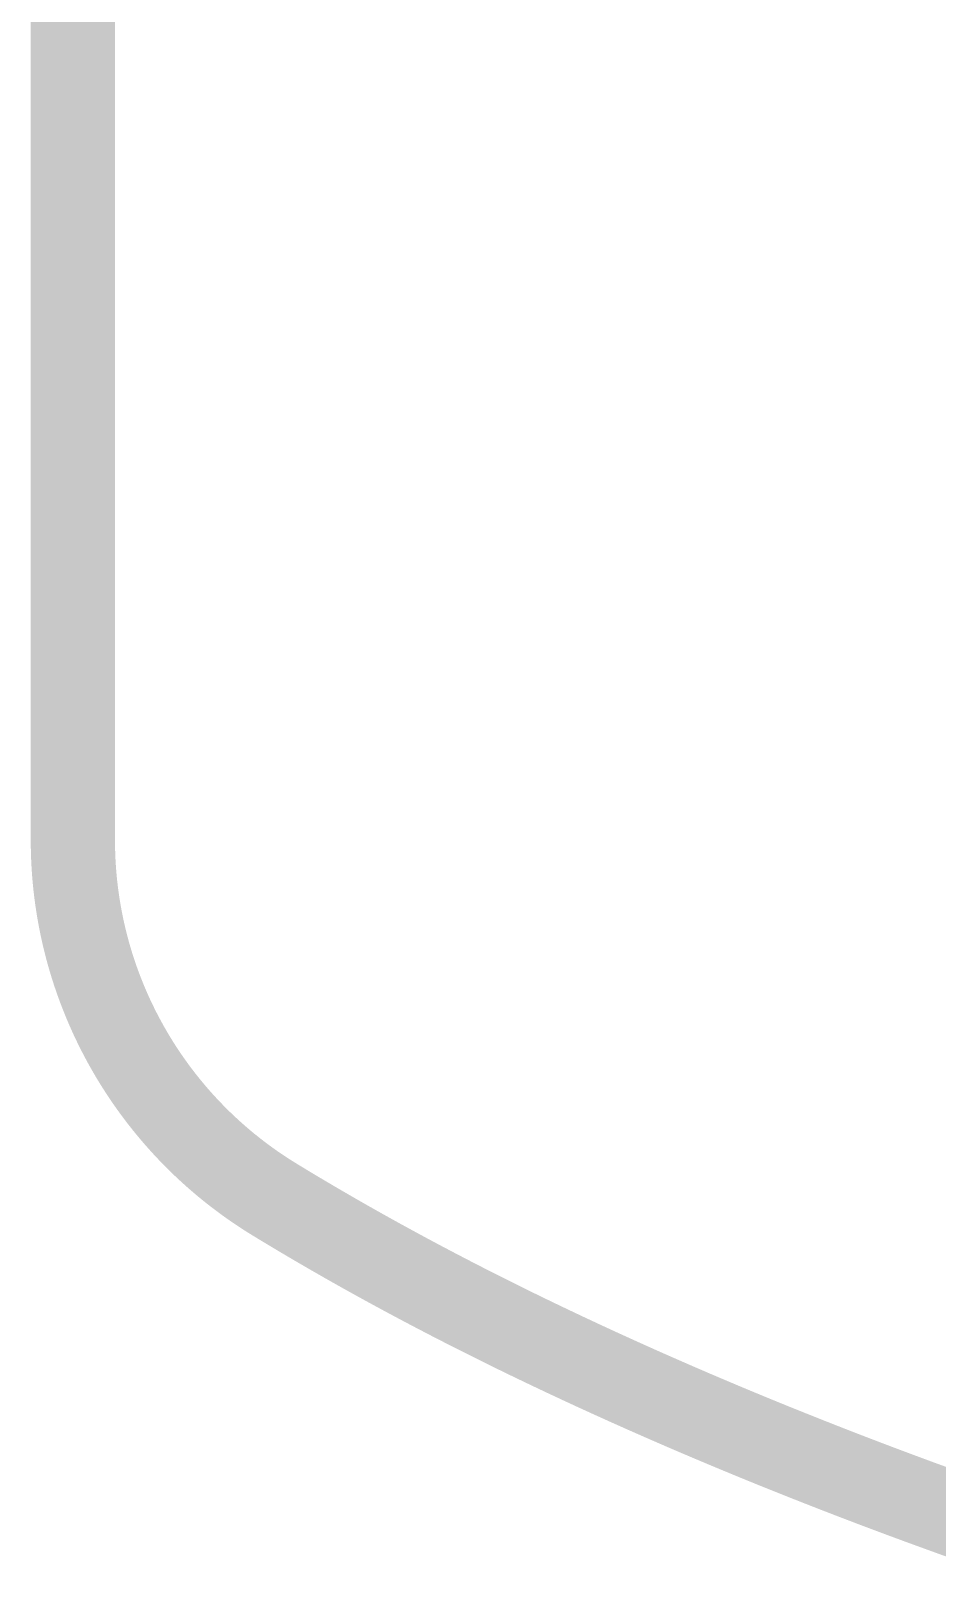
# Model space of a CAD drawing. Extents: x -0.1 to 60.3, y -0.2 to 22.2.
# Drawn here: x -0.08 to 4.22, y 2.59 to 9.89 of the extents above; entities that cross this region are included whole.
import ezdxf

# ---------------------------------------------------------------- set-up
doc = ezdxf.new("R2010")
doc.units = 0
doc.layers.add('20', color=7, linetype='CONTINUOUS')

msp = doc.modelspace()

# ---------------------------------------------------------------- linework, layer by layer
at = {"layer": '20', "const_width": 0.4}
for points in [[(0.1187, 6.0282), (0.1187, 15.9585)], [(0.1188, 6.021), (0.1187, 6.0282)], [(0.1189, 6.0138), (0.1188, 6.021)], [(0.1191, 6.0066), (0.1189, 6.0138)], [(0.1192, 5.9994), (0.1191, 6.0066)], [(0.1194, 5.9922), (0.1192, 5.9994)], [(0.1196, 5.985), (0.1194, 5.9922)], [(0.1198, 5.9777), (0.1196, 5.985)], [(0.1201, 5.9705), (0.1198, 5.9777)], [(0.1207, 5.956), (0.1201, 5.9705)], [(0.121, 5.9488), (0.1207, 5.956)], [(0.1214, 5.9415), (0.121, 5.9488)], [(0.1218, 5.9343), (0.1214, 5.9415)], [(0.1222, 5.927), (0.1218, 5.9343)], [(0.1227, 5.9197), (0.1222, 5.927)], [(0.1231, 5.9125), (0.1227, 5.9197)], [(0.1236, 5.9052), (0.1231, 5.9125)], [(0.1242, 5.8979), (0.1236, 5.9052)], [(0.1247, 5.8906), (0.1242, 5.8979)], [(0.1253, 5.8833), (0.1247, 5.8906)], [(0.1259, 5.876), (0.1253, 5.8833)], [(0.1265, 5.8687), (0.1259, 5.876)], [(0.1286, 5.8468), (0.1265, 5.8687)], [(0.1294, 5.8395), (0.1286, 5.8468)], [(0.1301, 5.8322), (0.1294, 5.8395)], [(0.1309, 5.8249), (0.1301, 5.8322)], [(0.1318, 5.8176), (0.1309, 5.8249)], [(0.1326, 5.8103), (0.1318, 5.8176)], [(0.1335, 5.803), (0.1326, 5.8103)], [(0.1344, 5.7956), (0.1335, 5.803)], [(0.1354, 5.7883), (0.1344, 5.7956)], [(0.1363, 5.781), (0.1354, 5.7883)], [(0.1373, 5.7737), (0.1363, 5.781)], [(0.1383, 5.7663), (0.1373, 5.7737)], [(0.1405, 5.7517), (0.1383, 5.7663)], [(0.1416, 5.7443), (0.1405, 5.7517)], [(0.1427, 5.737), (0.1416, 5.7443)], [(0.1439, 5.7297), (0.1427, 5.737)], [(0.145, 5.7223), (0.1439, 5.7297)], [(0.1463, 5.715), (0.145, 5.7223)], [(0.1475, 5.7077), (0.1463, 5.715)], [(0.1488, 5.7003), (0.1475, 5.7077)], [(0.1501, 5.693), (0.1488, 5.7003)], [(0.1514, 5.6857), (0.1501, 5.693)], [(0.1528, 5.6783), (0.1514, 5.6857)], [(0.1542, 5.671), (0.1528, 5.6783)], [(0.1556, 5.6637), (0.1542, 5.671)], [(0.157, 5.6564), (0.1556, 5.6637)], [(0.1585, 5.649), (0.157, 5.6564)], [(0.16, 5.6417), (0.1585, 5.649)], [(0.1615, 5.6344), (0.16, 5.6417)], [(0.1631, 5.627), (0.1615, 5.6344)], [(0.1647, 5.6197), (0.1631, 5.627)], [(0.1679, 5.6051), (0.1647, 5.6197)], [(0.1696, 5.5978), (0.1679, 5.6051)], [(0.1713, 5.5904), (0.1696, 5.5978)], [(0.173, 5.5831), (0.1713, 5.5904)], [(0.1748, 5.5758), (0.173, 5.5831)], [(0.1765, 5.5685), (0.1748, 5.5758)], [(0.1783, 5.5612), (0.1765, 5.5685)], [(0.1821, 5.5466), (0.1783, 5.5612)], [(0.1839, 5.5393), (0.1821, 5.5466)], [(0.1859, 5.532), (0.1839, 5.5393)], [(0.1878, 5.5247), (0.1859, 5.532)], [(0.1898, 5.5175), (0.1878, 5.5247)], [(0.1918, 5.5102), (0.1898, 5.5175)], [(0.1939, 5.5029), (0.1918, 5.5102)], [(0.1959, 5.4956), (0.1939, 5.5029)], [(0.198, 5.4884), (0.1959, 5.4956)], [(0.2001, 5.4811), (0.198, 5.4884)], [(0.2023, 5.4739), (0.2001, 5.4811)], [(0.2045, 5.4666), (0.2023, 5.4739)], [(0.2067, 5.4594), (0.2045, 5.4666)], [(0.2089, 5.4521), (0.2067, 5.4594)], [(0.2135, 5.4377), (0.2089, 5.4521)], [(0.2181, 5.4232), (0.2135, 5.4377)], [(0.2205, 5.416), (0.2181, 5.4232)], [(0.2229, 5.4088), (0.2205, 5.416)], [(0.2254, 5.4016), (0.2229, 5.4088)], [(0.2278, 5.3944), (0.2254, 5.4016)], [(0.2303, 5.3872), (0.2278, 5.3944)], [(0.2328, 5.3801), (0.2303, 5.3872)], [(0.2354, 5.3729), (0.2328, 5.3801)], [(0.238, 5.3658), (0.2354, 5.3729)], [(0.2432, 5.3514), (0.238, 5.3658)], [(0.2458, 5.3443), (0.2432, 5.3514)], [(0.2485, 5.3372), (0.2458, 5.3443)], [(0.2513, 5.3301), (0.2485, 5.3372)], [(0.254, 5.323), (0.2513, 5.3301)], [(0.2568, 5.3159), (0.254, 5.323)], [(0.2624, 5.3017), (0.2568, 5.3159)], [(0.2652, 5.2946), (0.2624, 5.3017)], [(0.2681, 5.2875), (0.2652, 5.2946)], [(0.271, 5.2805), (0.2681, 5.2875)], [(0.274, 5.2734), (0.271, 5.2805)], [(0.2769, 5.2664), (0.274, 5.2734)], [(0.2799, 5.2594), (0.2769, 5.2664)], [(0.2829, 5.2523), (0.2799, 5.2594)], [(0.286, 5.2453), (0.2829, 5.2523)], [(0.2891, 5.2383), (0.286, 5.2453)], [(0.2922, 5.2313), (0.2891, 5.2383)], [(0.2953, 5.2244), (0.2922, 5.2313)], [(0.2985, 5.2174), (0.2953, 5.2244)], [(0.3016, 5.2104), (0.2985, 5.2174)], [(0.3048, 5.2035), (0.3016, 5.2104)], [(0.3081, 5.1966), (0.3048, 5.2035)], [(0.3113, 5.1896), (0.3081, 5.1966)], [(0.3146, 5.1827), (0.3113, 5.1896)], [(0.318, 5.1758), (0.3146, 5.1827)], [(0.3213, 5.169), (0.318, 5.1758)], [(0.3247, 5.1621), (0.3213, 5.169)], [(0.3281, 5.1552), (0.3247, 5.1621)], [(0.3315, 5.1484), (0.3281, 5.1552)], [(0.3349, 5.1415), (0.3315, 5.1484)], [(0.3384, 5.1347), (0.3349, 5.1415)], [(0.3419, 5.1279), (0.3384, 5.1347)], [(0.3455, 5.1211), (0.3419, 5.1279)], [(0.349, 5.1143), (0.3455, 5.1211)], [(0.3526, 5.1075), (0.349, 5.1143)], [(0.3562, 5.1008), (0.3526, 5.1075)], [(0.3598, 5.094), (0.3562, 5.1008)], [(0.3635, 5.0873), (0.3598, 5.094)], [(0.3672, 5.0806), (0.3635, 5.0873)], [(0.3709, 5.0739), (0.3672, 5.0806)], [(0.3746, 5.0672), (0.3709, 5.0739)], [(0.3784, 5.0605), (0.3746, 5.0672)], [(0.3822, 5.0539), (0.3784, 5.0605)], [(0.386, 5.0472), (0.3822, 5.0539)], [(0.3898, 5.0406), (0.386, 5.0472)], [(0.3937, 5.034), (0.3898, 5.0406)], [(0.3976, 5.0274), (0.3937, 5.034)], [(0.4015, 5.0208), (0.3976, 5.0274)], [(0.4054, 5.0142), (0.4015, 5.0208)], [(0.4094, 5.0077), (0.4054, 5.0142)], [(0.4134, 5.0011), (0.4094, 5.0077)], [(0.4174, 4.9946), (0.4134, 5.0011)], [(0.4214, 4.9881), (0.4174, 4.9946)], [(0.4255, 4.9816), (0.4214, 4.9881)], [(0.4296, 4.9751), (0.4255, 4.9816)], [(0.4337, 4.9687), (0.4296, 4.9751)], [(0.4378, 4.9622), (0.4337, 4.9687)], [(0.442, 4.9558), (0.4378, 4.9622)], [(0.4462, 4.9494), (0.442, 4.9558)], [(0.4504, 4.943), (0.4462, 4.9494)], [(0.4546, 4.9366), (0.4504, 4.943)], [(0.4589, 4.9303), (0.4546, 4.9366)], [(0.4632, 4.9239), (0.4589, 4.9303)], [(0.4675, 4.9176), (0.4632, 4.9239)], [(0.4718, 4.9113), (0.4675, 4.9176)], [(0.4761, 4.905), (0.4718, 4.9113)], [(0.4805, 4.8988), (0.4761, 4.905)], [(0.4849, 4.8925), (0.4805, 4.8988)], [(0.4893, 4.8863), (0.4849, 4.8925)], [(0.4938, 4.8801), (0.4893, 4.8863)], [(0.4982, 4.8739), (0.4938, 4.8801)], [(0.5027, 4.8677), (0.4982, 4.8739)], [(0.5072, 4.8615), (0.5027, 4.8677)], [(0.5118, 4.8554), (0.5072, 4.8615)], [(0.5163, 4.8493), (0.5118, 4.8554)], [(0.5209, 4.8432), (0.5163, 4.8493)], [(0.5255, 4.8371), (0.5209, 4.8432)], [(0.5301, 4.831), (0.5255, 4.8371)], [(0.5348, 4.825), (0.5301, 4.831)], [(0.5394, 4.8189), (0.5348, 4.825)], [(0.5441, 4.8129), (0.5394, 4.8189)], [(0.5488, 4.807), (0.5441, 4.8129)], [(0.5536, 4.801), (0.5488, 4.807)], [(0.5583, 4.795), (0.5536, 4.801)], [(0.5631, 4.7891), (0.5583, 4.795)], [(0.5679, 4.7832), (0.5631, 4.7891)], [(0.5727, 4.7773), (0.5679, 4.7832)], [(0.5775, 4.7715), (0.5727, 4.7773)], [(0.5824, 4.7656), (0.5775, 4.7715)], [(0.5872, 4.7598), (0.5824, 4.7656)], [(0.5921, 4.754), (0.5872, 4.7598)], [(0.5971, 4.7482), (0.5921, 4.754)], [(0.602, 4.7424), (0.5971, 4.7482)], [(0.6069, 4.7367), (0.602, 4.7424)], [(0.6119, 4.731), (0.6069, 4.7367)], [(0.6169, 4.7253), (0.6119, 4.731)], [(0.6219, 4.7196), (0.6169, 4.7253)], [(0.627, 4.7139), (0.6219, 4.7196)], [(0.632, 4.7083), (0.627, 4.7139)], [(0.6371, 4.7027), (0.632, 4.7083)], [(0.6422, 4.6971), (0.6371, 4.7027)], [(0.6473, 4.6915), (0.6422, 4.6971)], [(0.6524, 4.686), (0.6473, 4.6915)], [(0.6576, 4.6804), (0.6524, 4.686)], [(0.6627, 4.6749), (0.6576, 4.6804)], [(0.6679, 4.6694), (0.6627, 4.6749)], [(0.6731, 4.664), (0.6679, 4.6694)], [(0.6783, 4.6585), (0.6731, 4.664)], [(0.6836, 4.6531), (0.6783, 4.6585)], [(0.6888, 4.6477), (0.6836, 4.6531)], [(0.6941, 4.6424), (0.6888, 4.6477)], [(0.6994, 4.637), (0.6941, 4.6424)], [(0.7047, 4.6317), (0.6994, 4.637)], [(0.71, 4.6264), (0.7047, 4.6317)], [(0.7154, 4.6211), (0.71, 4.6264)], [(0.7207, 4.6158), (0.7154, 4.6211)], [(0.7261, 4.6106), (0.7207, 4.6158)], [(0.7315, 4.6054), (0.7261, 4.6106)], [(0.7369, 4.6002), (0.7315, 4.6054)], [(0.7423, 4.595), (0.7369, 4.6002)], [(0.7478, 4.5899), (0.7423, 4.595)], [(0.7532, 4.5848), (0.7478, 4.5899)], [(0.7587, 4.5797), (0.7532, 4.5848)], [(0.7642, 4.5746), (0.7587, 4.5797)], [(0.7697, 4.5696), (0.7642, 4.5746)], [(0.7752, 4.5645), (0.7697, 4.5696)], [(0.7808, 4.5595), (0.7752, 4.5645)], [(0.7863, 4.5545), (0.7808, 4.5595)], [(0.7919, 4.5496), (0.7863, 4.5545)], [(0.7975, 4.5447), (0.7919, 4.5496)], [(0.8031, 4.5398), (0.7975, 4.5447)], [(0.8087, 4.5349), (0.8031, 4.5398)], [(0.8143, 4.53), (0.8087, 4.5349)], [(0.8199, 4.5252), (0.8143, 4.53)], [(0.8256, 4.5204), (0.8199, 4.5252)], [(0.8313, 4.5156), (0.8256, 4.5204)], [(0.8369, 4.5108), (0.8313, 4.5156)], [(0.8426, 4.5061), (0.8369, 4.5108)], [(0.8483, 4.5014), (0.8426, 4.5061)], [(0.8541, 4.4967), (0.8483, 4.5014)], [(0.8598, 4.492), (0.8541, 4.4967)], [(0.8656, 4.4874), (0.8598, 4.492)], [(0.8713, 4.4828), (0.8656, 4.4874)], [(0.8771, 4.4782), (0.8713, 4.4828)], [(0.8829, 4.4736), (0.8771, 4.4782)], [(0.8887, 4.4691), (0.8829, 4.4736)], [(0.8945, 4.4646), (0.8887, 4.4691)], [(0.9003, 4.4601), (0.8945, 4.4646)], [(0.9062, 4.4556), (0.9003, 4.4601)], [(0.912, 4.4512), (0.9062, 4.4556)], [(0.9179, 4.4468), (0.912, 4.4512)], [(0.9237, 4.4424), (0.9179, 4.4468)], [(0.9296, 4.438), (0.9237, 4.4424)], [(0.9355, 4.4337), (0.9296, 4.438)], [(0.9414, 4.4293), (0.9355, 4.4337)], [(0.9473, 4.425), (0.9414, 4.4293)], [(0.9533, 4.4208), (0.9473, 4.425)], [(0.9592, 4.4165), (0.9533, 4.4208)], [(0.9652, 4.4123), (0.9592, 4.4165)], [(0.9711, 4.4081), (0.9652, 4.4123)], [(0.9771, 4.404), (0.9711, 4.4081)], [(0.9831, 4.3998), (0.9771, 4.404)], [(0.9891, 4.3957), (0.9831, 4.3998)], [(0.9951, 4.3916), (0.9891, 4.3957)], [(1.0011, 4.3875), (0.9951, 4.3916)], [(1.0071, 4.3835), (1.0011, 4.3875)], [(1.0131, 4.3795), (1.0071, 4.3835)], [(1.0191, 4.3755), (1.0131, 4.3795)], [(1.0252, 4.3715), (1.0191, 4.3755)], [(1.0313, 4.3676), (1.0252, 4.3715)], [(1.0373, 4.3637), (1.0313, 4.3676)], [(1.0434, 4.3598), (1.0373, 4.3637)], [(1.0495, 4.3559), (1.0434, 4.3598)], [(1.0556, 4.3521), (1.0495, 4.3559)], [(1.0617, 4.3483), (1.0556, 4.3521)], [(1.0678, 4.3445), (1.0617, 4.3483)], [(1.0739, 4.3407), (1.0678, 4.3445)], [(1.1244, 4.31), (1.0739, 4.3407)], [(1.1966, 4.2667), (1.1244, 4.31)], [(1.2692, 4.2238), (1.1966, 4.2667)], [(1.342, 4.1815), (1.2692, 4.2238)], [(1.415, 4.1396), (1.342, 4.1815)], [(1.4883, 4.0982), (1.415, 4.1396)], [(1.5617, 4.0573), (1.4883, 4.0982)], [(1.6353, 4.017), (1.5617, 4.0573)], [(1.7091, 3.977), (1.6353, 4.017)], [(1.7831, 3.9376), (1.7091, 3.977)], [(1.8573, 3.8986), (1.7831, 3.9376)], [(1.9316, 3.86), (1.8573, 3.8986)], [(2.0061, 3.8219), (1.9316, 3.86)], [(2.0808, 3.7842), (2.0061, 3.8219)], [(2.1556, 3.7469), (2.0808, 3.7842)], [(2.2305, 3.7101), (2.1556, 3.7469)], [(2.3056, 3.6736), (2.2305, 3.7101)], [(2.3808, 3.6376), (2.3056, 3.6736)], [(2.4562, 3.6019), (2.3808, 3.6376)], [(2.5316, 3.5666), (2.4562, 3.6019)], [(2.6072, 3.5316), (2.5316, 3.5666)], [(2.683, 3.4971), (2.6072, 3.5316)], [(2.7588, 3.4628), (2.683, 3.4971)], [(2.8348, 3.4289), (2.7588, 3.4628)], [(2.9109, 3.3954), (2.8348, 3.4289)], [(2.9871, 3.3621), (2.9109, 3.3954)], [(3.0634, 3.3292), (2.9871, 3.3621)], [(3.1399, 3.2967), (3.0634, 3.3292)], [(3.2164, 3.2644), (3.1399, 3.2967)], [(3.2931, 3.2325), (3.2164, 3.2644)], [(3.3699, 3.2008), (3.2931, 3.2325)], [(3.4468, 3.1695), (3.3699, 3.2008)], [(3.5238, 3.1385), (3.4468, 3.1695)], [(3.6009, 3.1078), (3.5238, 3.1385)], [(3.6781, 3.0774), (3.6009, 3.1078)], [(3.7554, 3.0472), (3.6781, 3.0774)], [(3.8328, 3.0174), (3.7554, 3.0472)], [(3.9103, 2.9878), (3.8328, 3.0174)], [(3.988, 2.9585), (3.9103, 2.9878)], [(4.0657, 2.9295), (3.988, 2.9585)], [(4.1435, 2.9007), (4.0657, 2.9295)], [(4.2214, 2.8723), (4.1435, 2.9007)], [(4.2994, 2.844), (4.2214, 2.8723)], [(4.3775, 2.816), (4.2994, 2.844)], [(4.4556, 2.7883), (4.3775, 2.816)]]:
    msp.add_lwpolyline(points, dxfattribs=at)
at = {"layer": '20', "const_width": 0.2}
for points in [[(0.2187, 6.0296, 1), (0.0187, 6.0268)], [(0.2188, 6.0224, 1), (0.0188, 6.0196)], [(0.2189, 6.0166, 1), (0.0189, 6.011)], [(0.2191, 6.008, 1), (0.0191, 6.0052)], [(0.2192, 6.0022, 1), (0.0192, 5.9966)], [(0.2194, 5.9949, 1), (0.0194, 5.9894)], [(0.2196, 5.9877, 1), (0.0196, 5.9822)], [(0.2197, 5.9819, 1), (0.0199, 5.9736)], [(0.22, 5.9746, 1), (0.0202, 5.9664)], [(0.2206, 5.9602, 1), (0.0208, 5.9519)], [(0.2208, 5.9543, 1), (0.0212, 5.9433)], [(0.2212, 5.947, 1), (0.0216, 5.936)], [(0.2216, 5.9398, 1), (0.022, 5.9288)], [(0.0187, 6.0282, 1), (0.2187, 6.0282)], [(0.0188, 6.0196, 1), (0.2188, 6.0224)], [(0.0189, 6.0124, 1), (0.2189, 6.0152)], [(0.0191, 6.0038, 1), (0.2191, 6.0094)], [(0.0192, 5.998, 1), (0.2192, 6.0008)], [(0.0194, 5.9894, 1), (0.2194, 5.995)], [(0.0196, 5.9822, 1), (0.2196, 5.9877)], [(0.0198, 5.975, 1), (0.2198, 5.9805)], [(0.0202, 5.9664, 1), (0.22, 5.9746)], [(0.0208, 5.9519, 1), (0.2206, 5.9602)], [(0.222, 5.9339, 1), (0.0224, 5.9201)], [(0.2225, 5.9252, 1), (0.0229, 5.9142)], [(0.2229, 5.9193, 1), (0.0233, 5.9056)], [(0.2233, 5.9134, 1), (0.0239, 5.897)], [(0.224, 5.9048, 1), (0.0244, 5.891)], [(0.2244, 5.8988, 1), (0.025, 5.8824)], [(0.225, 5.8915, 1), (0.0256, 5.8751)], [(0.2256, 5.8842, 1), (0.0262, 5.8678)], [(0.226, 5.8783, 1), (0.027, 5.8592)], [(0.0211, 5.9446, 1), (0.2209, 5.9529)], [(0.0216, 5.936, 1), (0.2212, 5.947)], [(0.022, 5.9288, 1), (0.2216, 5.9398)], [(0.0224, 5.9215, 1), (0.222, 5.9325)], [(0.0229, 5.9129, 1), (0.2225, 5.9266)], [(0.0233, 5.907, 1), (0.2229, 5.9179)], [(0.0238, 5.8983, 1), (0.2234, 5.912)], [(0.0245, 5.8897, 1), (0.2239, 5.9061)], [(0.0249, 5.8838, 1), (0.2245, 5.8975)], [(0.0256, 5.8751, 1), (0.225, 5.8915)], [(0.228, 5.8577, 1), (0.0292, 5.836)], [(0.2289, 5.8491, 1), (0.0299, 5.83)], [(0.2295, 5.8431, 1), (0.0307, 5.8213)], [(0.2302, 5.8371, 1), (0.0316, 5.8127)], [(0.2312, 5.8285, 1), (0.0324, 5.8067)], [(0.2319, 5.8225, 1), (0.0333, 5.7981)], [(0.2328, 5.8152, 1), (0.0342, 5.7908)], [(0.2335, 5.8092, 1), (0.0353, 5.7821)], [(0.2347, 5.8005, 1), (0.0361, 5.7761)], [(0.0262, 5.8678, 1), (0.2256, 5.8842)], [(0.0268, 5.8605, 1), (0.2262, 5.8769)], [(0.0291, 5.8373, 1), (0.2281, 5.8564)], [(0.03, 5.8287, 1), (0.2288, 5.8504)], [(0.0306, 5.8227, 1), (0.2296, 5.8417)], [(0.0315, 5.814, 1), (0.2303, 5.8358)], [(0.0325, 5.8054, 1), (0.2311, 5.8298)], [(0.0332, 5.7994, 1), (0.232, 5.8212)], [(0.0342, 5.7908, 1), (0.2328, 5.8152)], [(0.2354, 5.7945, 1), (0.0372, 5.7675)], [(0.2364, 5.7872, 1), (0.0382, 5.7601)], [(0.2372, 5.7812, 1), (0.0394, 5.7515)], [(0.2394, 5.7665, 1), (0.0416, 5.7368)], [(0.2405, 5.7592, 1), (0.0427, 5.7295)], [(0.2414, 5.7532, 1), (0.044, 5.7208)], [(0.2428, 5.7445, 1), (0.045, 5.7149)], [(0.2435, 5.7398, 1), (0.0465, 5.7049)], [(0.245, 5.7312, 1), (0.0476, 5.6988)], [(0.0351, 5.7834, 1), (0.2337, 5.8078)], [(0.0363, 5.7748, 1), (0.2345, 5.8018)], [(0.037, 5.7688, 1), (0.2356, 5.7932)], [(0.0382, 5.7601, 1), (0.2364, 5.7872)], [(0.0392, 5.7528, 1), (0.2374, 5.7799)], [(0.0416, 5.7368, 1), (0.2394, 5.7665)], [(0.0427, 5.7295, 1), (0.2405, 5.7592)], [(0.0438, 5.7222, 1), (0.2416, 5.7518)], [(0.0452, 5.7135, 1), (0.2426, 5.7458)], [(0.246, 5.7251, 1), (0.049, 5.6902)], [(0.2473, 5.7178, 1), (0.0503, 5.6829)], [(0.2486, 5.7105, 1), (0.0516, 5.6755)], [(0.2496, 5.7044, 1), (0.0532, 5.6669)], [(0.251, 5.6971, 1), (0.0546, 5.6596)], [(0.2524, 5.6898, 1), (0.056, 5.6522)], [(0.2538, 5.6824, 1), (0.0574, 5.6449)], [(0.255, 5.6764, 1), (0.059, 5.6363)], [(0.2565, 5.6691, 1), (0.0605, 5.629)], [(0.258, 5.6618, 1), (0.062, 5.6216)], [(0.0461, 5.7075, 1), (0.2439, 5.7372)], [(0.0478, 5.6975, 1), (0.2448, 5.7325)], [(0.0488, 5.6915, 1), (0.2462, 5.7238)], [(0.0503, 5.6829, 1), (0.2473, 5.7178)], [(0.0516, 5.6755, 1), (0.2486, 5.7105)], [(0.0529, 5.6682, 1), (0.2499, 5.7031)], [(0.0546, 5.6596, 1), (0.251, 5.6971)], [(0.056, 5.6523, 1), (0.2524, 5.6898)], [(0.0574, 5.6449, 1), (0.2538, 5.6824)], [(0.0588, 5.6376, 1), (0.2552, 5.6751)], [(0.0605, 5.629, 1), (0.2565, 5.6691)], [(0.2592, 5.6557, 1), (0.0638, 5.613)], [(0.2608, 5.6484, 1), (0.0654, 5.6057)], [(0.2624, 5.6411, 1), (0.067, 5.5984)], [(0.2653, 5.6277, 1), (0.0705, 5.5825)], [(0.267, 5.6204, 1), (0.0722, 5.5751)], [(0.2687, 5.6131, 1), (0.0739, 5.5678)], [(0.2701, 5.607, 1), (0.0759, 5.5592)], [(0.2722, 5.5985, 1), (0.0774, 5.5532)], [(0.2736, 5.5924, 1), (0.0794, 5.5446)], [(0.062, 5.6216, 1), (0.258, 5.6617)], [(0.0635, 5.6143, 1), (0.2595, 5.6544)], [(0.0654, 5.6057, 1), (0.2608, 5.6484)], [(0.067, 5.5984, 1), (0.2624, 5.6411)], [(0.0702, 5.5837, 1), (0.2656, 5.6264)], [(0.0722, 5.5751, 1), (0.267, 5.6204)], [(0.0739, 5.5678, 1), (0.2687, 5.6131)], [(0.0756, 5.5605, 1), (0.2704, 5.6058)], [(0.0777, 5.5519, 1), (0.2719, 5.5997)], [(0.2751, 5.5864, 1), (0.0815, 5.536)], [(0.2792, 5.5706, 1), (0.085, 5.5226)], [(0.2803, 5.5658, 1), (0.0875, 5.5129)], [(0.2827, 5.5572, 1), (0.0891, 5.5068)], [(0.2842, 5.5512, 1), (0.0914, 5.4983)], [(0.2862, 5.544, 1), (0.0934, 5.491)], [(0.2879, 5.5379, 1), (0.0957, 5.4824)], [(0.2903, 5.5294, 1), (0.0975, 5.4764)], [(0.292, 5.5234, 1), (0.0998, 5.4679)], [(0.0791, 5.5459, 1), (0.2739, 5.5912)], [(0.0812, 5.5373, 1), (0.2754, 5.5851)], [(0.0853, 5.5214, 1), (0.2789, 5.5718)], [(0.0868, 5.5153, 1), (0.281, 5.5633)], [(0.0895, 5.5056, 1), (0.2823, 5.5585)], [(0.091, 5.4995, 1), (0.2846, 5.55)], [(0.0934, 5.491, 1), (0.2862, 5.5439)], [(0.0954, 5.4837, 1), (0.2882, 5.5367)], [(0.0978, 5.4752, 1), (0.29, 5.5307)], [(0.2941, 5.5162, 1), (0.1019, 5.4606)], [(0.0995, 5.4691, 1), (0.2923, 5.5222)], [(0.2958, 5.5101, 1), (0.1044, 5.4521)], [(0.298, 5.5029, 1), (0.1066, 5.4448)], [(0.3002, 5.4957, 1), (0.1088, 5.4375)], [(0.3024, 5.4885, 1), (0.111, 5.4303)], [(0.3042, 5.4824, 1), (0.1136, 5.4218)], [(0.3088, 5.468, 1), (0.1182, 5.4073)], [(0.313, 5.4548, 1), (0.1232, 5.3917)], [(0.1019, 5.4606, 1), (0.2941, 5.5162)], [(0.104, 5.4533, 1), (0.2962, 5.5089)], [(0.1066, 5.4449, 1), (0.298, 5.5029)], [(0.1088, 5.4376, 1), (0.3002, 5.4956)], [(0.111, 5.4303, 1), (0.3024, 5.4884)], [(0.1132, 5.423, 1), (0.3046, 5.4812)], [(0.1182, 5.4074, 1), (0.3088, 5.468)], [(0.3154, 5.4476, 1), (0.1256, 5.3844)], [(0.1228, 5.3929, 1), (0.3134, 5.4536)], [(0.3174, 5.4416, 1), (0.1284, 5.376)], [(0.3202, 5.4333, 1), (0.1306, 5.3699)], [(0.3223, 5.4273, 1), (0.1333, 5.3616)], [(0.3247, 5.4202, 1), (0.1359, 5.3543)], [(0.3268, 5.4142, 1), (0.1388, 5.346)], [(0.3294, 5.407, 1), (0.1414, 5.3388)], [(0.332, 5.3999, 1), (0.144, 5.3316)], [(0.3372, 5.3857, 1), (0.1492, 5.3172)], [(0.1256, 5.3844, 1), (0.3154, 5.4476)], [(0.128, 5.3772, 1), (0.3178, 5.4404)], [(0.1309, 5.3688, 1), (0.3199, 5.4344)], [(0.133, 5.3627, 1), (0.3226, 5.4262)], [(0.1358, 5.3544, 1), (0.3248, 5.4201)], [(0.1384, 5.3472, 1), (0.3272, 5.413)], [(0.1414, 5.3388, 1), (0.3294, 5.407)], [(0.144, 5.3316, 1), (0.332, 5.3999)], [(0.3393, 5.3797, 1), (0.1523, 5.3089)], [(0.3416, 5.3738, 1), (0.1554, 5.3006)], [(0.1492, 5.3173, 1), (0.3372, 5.3856)], [(0.3448, 5.3655, 1), (0.1578, 5.2946)], [(0.1518, 5.3101, 1), (0.3398, 5.3786)], [(0.347, 5.3596, 1), (0.161, 5.2863)], [(0.3498, 5.3526, 1), (0.1638, 5.2791)], [(0.3554, 5.3385, 1), (0.1694, 5.2649)], [(0.3577, 5.3326, 1), (0.1727, 5.2566)], [(0.3606, 5.3255, 1), (0.1756, 5.2495)], [(0.363, 5.3196, 1), (0.179, 5.2413)], [(0.155, 5.3018, 1), (0.342, 5.3726)], [(0.1582, 5.2935, 1), (0.3444, 5.3667)], [(0.1605, 5.2875, 1), (0.3475, 5.3584)], [(0.1638, 5.2792, 1), (0.3498, 5.3525)], [(0.1694, 5.2649, 1), (0.3554, 5.3384)], [(0.1722, 5.2578, 1), (0.3582, 5.3314)], [(0.3665, 5.3115, 1), (0.1815, 5.2353)], [(0.1756, 5.2495, 1), (0.3606, 5.3255)], [(0.3689, 5.3056, 1), (0.1849, 5.2271)], [(0.1785, 5.2425, 1), (0.3635, 5.3185)], [(0.3719, 5.2987, 1), (0.1879, 5.22)], [(0.182, 5.2343, 1), (0.366, 5.3126)], [(0.3744, 5.2928, 1), (0.1914, 5.2119)], [(0.1844, 5.2283, 1), (0.3694, 5.3045)], [(0.3774, 5.2859, 1), (0.1946, 5.2048)], [(0.3805, 5.2789, 1), (0.1977, 5.1978)], [(0.3836, 5.2719, 1), (0.2008, 5.1908)], [(0.3862, 5.2661, 1), (0.2044, 5.1826)], [(0.3898, 5.2581, 1), (0.2072, 5.1767)], [(0.3924, 5.2523, 1), (0.2108, 5.1686)], [(0.3951, 5.2464, 1), (0.2145, 5.1606)], [(0.1879, 5.2201, 1), (0.3719, 5.2986)], [(0.1909, 5.213, 1), (0.3749, 5.2916)], [(0.1945, 5.2049, 1), (0.3775, 5.2858)], [(0.1977, 5.1978, 1), (0.3805, 5.2789)], [(0.2008, 5.1908, 1), (0.3836, 5.2719)], [(0.2039, 5.1838, 1), (0.3867, 5.2649)], [(0.2076, 5.1756, 1), (0.3894, 5.2592)], [(0.3989, 5.2385, 1), (0.2173, 5.1546)], [(0.2103, 5.1698, 1), (0.3929, 5.2511)], [(0.4015, 5.2327, 1), (0.2211, 5.1465)], [(0.214, 5.1616, 1), (0.3956, 5.2454)], [(0.4043, 5.2269, 1), (0.2249, 5.1385)], [(0.2178, 5.1536, 1), (0.3984, 5.2395)], [(0.4082, 5.2191, 1), (0.2278, 5.1326)], [(0.2205, 5.1477, 1), (0.4021, 5.2316)], [(0.411, 5.2132, 1), (0.2316, 5.1247)], [(0.4143, 5.2065, 1), (0.2351, 5.1177)], [(0.4177, 5.1997, 1), (0.2385, 5.1107)], [(0.421, 5.1929, 1), (0.242, 5.1038)], [(0.4239, 5.1871, 1), (0.2459, 5.0959)], [(0.4273, 5.1804, 1), (0.2495, 5.089)], [(0.2244, 5.1396, 1), (0.4048, 5.2258)], [(0.2283, 5.1316, 1), (0.4077, 5.22)], [(0.2311, 5.1257, 1), (0.4115, 5.2122)], [(0.235, 5.1178, 1), (0.4144, 5.2064)], [(0.2385, 5.1108, 1), (0.4177, 5.1996)], [(0.4303, 5.1747, 1), (0.2535, 5.0811)], [(0.2419, 5.1039, 1), (0.4211, 5.1928)], [(0.4344, 5.167, 1), (0.2566, 5.0752)], [(0.2454, 5.097, 1), (0.4244, 5.1861)], [(0.4373, 5.1613, 1), (0.2607, 5.0674)], [(0.2494, 5.0891, 1), (0.4274, 5.1803)], [(0.4409, 5.1545, 1), (0.2643, 5.0605)], [(0.253, 5.0822, 1), (0.4308, 5.1736)], [(0.4444, 5.1479, 1), (0.268, 5.0537)], [(0.2571, 5.0743, 1), (0.4339, 5.1679)], [(0.4475, 5.1422, 1), (0.2721, 5.0459)], [(0.2601, 5.0684, 1), (0.4379, 5.1602)], [(0.4511, 5.1356, 1), (0.2759, 5.039)], [(0.4547, 5.1289, 1), (0.2797, 5.0322)], [(0.4584, 5.1223, 1), (0.2834, 5.0255)], [(0.4615, 5.1166, 1), (0.2877, 5.0178)], [(0.4653, 5.1101, 1), (0.2915, 5.011)], [(0.2643, 5.0606, 1), (0.4409, 5.1545)], [(0.2679, 5.0538, 1), (0.4445, 5.1478)], [(0.2716, 5.0469, 1), (0.448, 5.1412)], [(0.2758, 5.0392, 1), (0.4512, 5.1354)], [(0.2796, 5.0323, 1), (0.4548, 5.1289)], [(0.469, 5.1035, 1), (0.2954, 5.0042)], [(0.2834, 5.0255, 1), (0.4584, 5.1222)], [(0.4728, 5.097, 1), (0.2992, 4.9975)], [(0.2871, 5.0188, 1), (0.4621, 5.1156)], [(0.476, 5.0913, 1), (0.3036, 4.9898)], [(0.2915, 5.0111, 1), (0.4653, 5.11)], [(0.4798, 5.0848, 1), (0.3076, 4.9831)], [(0.2953, 5.0043, 1), (0.4691, 5.1034)], [(0.4836, 5.0784, 1), (0.3116, 4.9764)], [(0.2992, 4.9976, 1), (0.4728, 5.0969)], [(0.4875, 5.0718, 1), (0.3155, 4.9698)], [(0.303, 4.9909, 1), (0.4766, 5.0903)], [(0.4907, 5.0663, 1), (0.3201, 4.9621)], [(0.3075, 4.9832, 1), (0.4799, 5.0847)], [(0.4947, 5.0599, 1), (0.3241, 4.9555)], [(0.4986, 5.0534, 1), (0.3282, 4.9488)], [(0.5026, 5.047, 1), (0.3322, 4.9423)], [(0.5059, 5.0415, 1), (0.3369, 4.9347)], [(0.3115, 4.9765, 1), (0.4837, 5.0782)], [(0.3155, 4.9698, 1), (0.4875, 5.0718)], [(0.3194, 4.9632, 1), (0.4914, 5.0653)], [(0.3241, 4.9556, 1), (0.4947, 5.0598)], [(0.51, 5.0351, 1), (0.341, 4.9281)], [(0.3281, 4.9489, 1), (0.4987, 5.0533)], [(0.514, 5.0287, 1), (0.3452, 4.9216)], [(0.3322, 4.9423, 1), (0.5026, 5.0469)], [(0.5181, 5.0224, 1), (0.3493, 4.915)], [(0.3362, 4.9357, 1), (0.5066, 5.0405)], [(0.5215, 5.0169, 1), (0.3541, 4.9076)], [(0.341, 4.9282, 1), (0.51, 5.035)], [(0.5256, 5.0106, 1), (0.3584, 4.901)], [(0.3451, 4.9216, 1), (0.5141, 5.0287)], [(0.5298, 5.0043, 1), (0.3626, 4.8945)], [(0.3493, 4.9151, 1), (0.5181, 5.0223)], [(0.5339, 4.9981, 1), (0.3669, 4.888)], [(0.3534, 4.9085, 1), (0.5222, 5.0159)], [(0.5374, 4.9927, 1), (0.3718, 4.8806)], [(0.5417, 4.9864, 1), (0.3761, 4.8742)], [(0.5459, 4.9802, 1), (0.3805, 4.8677)], [(0.5501, 4.974, 1), (0.3849, 4.8612)], [(0.5543, 4.9678, 1), (0.3893, 4.8549)], [(0.3583, 4.9011, 1), (0.5257, 5.0105)], [(0.3626, 4.8946, 1), (0.5298, 5.0042)], [(0.3668, 4.8881, 1), (0.534, 4.9979)], [(0.3711, 4.8816, 1), (0.5381, 4.9917)], [(0.558, 4.9625, 1), (0.3942, 4.8476)], [(0.3761, 4.8743, 1), (0.5417, 4.9863)], [(0.3804, 4.8678, 1), (0.546, 4.9801)], [(0.5623, 4.9563, 1), (0.3987, 4.8412)], [(0.3848, 4.8614, 1), (0.5502, 4.9739)], [(0.5666, 4.9502, 1), (0.4032, 4.8348)], [(0.3892, 4.8549, 1), (0.5544, 4.9677)], [(0.5703, 4.9449, 1), (0.4083, 4.8277)], [(0.3936, 4.8486, 1), (0.5586, 4.9615)], [(0.5753, 4.938, 1), (0.4123, 4.8221)], [(0.579, 4.9327, 1), (0.4174, 4.815)], [(0.3986, 4.8413, 1), (0.5624, 4.9562)], [(0.5834, 4.9267, 1), (0.422, 4.8087)], [(0.4031, 4.8349, 1), (0.5667, 4.9501)], [(0.5872, 4.9215, 1), (0.4272, 4.8016)], [(0.4076, 4.8286, 1), (0.571, 4.944)], [(0.5924, 4.9146, 1), (0.4312, 4.7962)], [(0.4128, 4.8215, 1), (0.5748, 4.9387)], [(0.5962, 4.9094, 1), (0.4364, 4.7891)], [(0.6006, 4.9035, 1), (0.4412, 4.7828)], [(0.4167, 4.8159, 1), (0.5797, 4.9318)], [(0.4219, 4.8088, 1), (0.5835, 4.9266)], [(0.6052, 4.8975, 1), (0.4458, 4.7766)], [(0.4265, 4.8025, 1), (0.5879, 4.9205)], [(0.6091, 4.8924, 1), (0.4511, 4.7697)], [(0.4318, 4.7954, 1), (0.5918, 4.9153)], [(0.6143, 4.8856, 1), (0.4553, 4.7643)], [(0.4357, 4.79, 1), (0.5969, 4.9085)], [(0.6181, 4.8806, 1), (0.4607, 4.7573)], [(0.441, 4.783, 1), (0.6008, 4.9033)], [(0.6228, 4.8747, 1), (0.4654, 4.7512)], [(0.4458, 4.7767, 1), (0.6052, 4.8974)], [(0.6267, 4.8696, 1), (0.4709, 4.7443)], [(0.4504, 4.7706, 1), (0.6098, 4.8915)], [(0.632, 4.863, 1), (0.4752, 4.7389)], [(0.4558, 4.7636, 1), (0.6138, 4.8863)], [(0.636, 4.8579, 1), (0.4806, 4.7321)], [(0.4599, 4.7583, 1), (0.6189, 4.8796)], [(0.6407, 4.8522, 1), (0.4855, 4.7261)], [(0.4654, 4.7513, 1), (0.6228, 4.8746)], [(0.6454, 4.8464, 1), (0.4904, 4.72)], [(0.4701, 4.7452, 1), (0.6275, 4.8687)], [(0.6501, 4.8406, 1), (0.4953, 4.714)], [(0.6542, 4.8357, 1), (0.5008, 4.7072)], [(0.6595, 4.8292, 1), (0.5053, 4.702)], [(0.4757, 4.7383, 1), (0.6315, 4.8636)], [(0.4799, 4.733, 1), (0.6367, 4.8571)], [(0.4854, 4.7262, 1), (0.6408, 4.852)], [(0.6637, 4.8242, 1), (0.5107, 4.6953)], [(0.4903, 4.7202, 1), (0.6455, 4.8462)], [(0.6677, 4.8194, 1), (0.5165, 4.6885)], [(0.4952, 4.7141, 1), (0.6502, 4.8405)], [(0.6733, 4.813, 1), (0.5209, 4.6834)], [(0.5001, 4.7081, 1), (0.6549, 4.8348)], [(0.6781, 4.8073, 1), (0.5259, 4.6776)], [(0.5057, 4.7014, 1), (0.6591, 4.8298)], [(0.6822, 4.8025, 1), (0.5316, 4.6709)], [(0.5101, 4.6961, 1), (0.6643, 4.8234)], [(0.6871, 4.7969, 1), (0.5367, 4.665)], [(0.5156, 4.6895, 1), (0.6686, 4.8184)], [(0.692, 4.7913, 1), (0.5418, 4.6592)], [(0.5215, 4.6828, 1), (0.6727, 4.8136)], [(0.6962, 4.7865, 1), (0.5476, 4.6527)], [(0.5258, 4.6776, 1), (0.6782, 4.8072)], [(0.7018, 4.7803, 1), (0.5522, 4.6475)], [(0.5308, 4.6718, 1), (0.683, 4.8015)], [(0.7061, 4.7755, 1), (0.5579, 4.6411)], [(0.5366, 4.6652, 1), (0.6872, 4.7968)], [(0.711, 4.7701, 1), (0.5632, 4.6353)], [(0.716, 4.7646, 1), (0.5684, 4.6296)], [(0.5417, 4.6593, 1), (0.6921, 4.7912)], [(0.5468, 4.6535, 1), (0.697, 4.7857)], [(0.7209, 4.7592, 1), (0.5737, 4.6238)], [(0.7252, 4.7545, 1), (0.5796, 4.6174)], [(0.5527, 4.647, 1), (0.7013, 4.7808)], [(0.5572, 4.6419, 1), (0.7068, 4.7747)], [(0.7309, 4.7484, 1), (0.5843, 4.6124)], [(0.7353, 4.7437, 1), (0.5901, 4.6062)], [(0.563, 4.6355, 1), (0.7112, 4.7699)], [(0.7403, 4.7384, 1), (0.5955, 4.6005)], [(0.5683, 4.6297, 1), (0.7161, 4.7645)], [(0.7454, 4.7331, 1), (0.6008, 4.5949)], [(0.5735, 4.624, 1), (0.7211, 4.759)], [(0.7498, 4.7284, 1), (0.6068, 4.5886)], [(0.5788, 4.6183, 1), (0.726, 4.7536)], [(0.7556, 4.7226, 1), (0.6116, 4.5837)], [(0.5848, 4.6119, 1), (0.7304, 4.7489)], [(0.76, 4.718, 1), (0.6176, 4.5775)], [(0.5894, 4.6069, 1), (0.736, 4.7429)], [(0.7651, 4.7127, 1), (0.6231, 4.572)], [(0.5953, 4.6007, 1), (0.7405, 4.7382)], [(0.7703, 4.7075, 1), (0.6285, 4.5665)], [(0.6007, 4.595, 1), (0.7455, 4.733)], [(0.7754, 4.7024, 1), (0.634, 4.561)], [(0.606, 4.5894, 1), (0.7506, 4.7276)], [(0.7799, 4.6979, 1), (0.6401, 4.5549)], [(0.6121, 4.5832, 1), (0.7551, 4.723)], [(0.7858, 4.6921, 1), (0.645, 4.5501)], [(0.6168, 4.5783, 1), (0.7608, 4.7172)], [(0.7903, 4.6876, 1), (0.6511, 4.5441)], [(0.6229, 4.5721, 1), (0.7653, 4.7126)], [(0.7955, 4.6826, 1), (0.6567, 4.5386)], [(0.6284, 4.5666, 1), (0.7704, 4.7074)], [(0.8008, 4.6775, 1), (0.6622, 4.5333)], [(0.6338, 4.5612, 1), (0.7756, 4.7022)], [(0.806, 4.6725, 1), (0.6678, 4.5279)], [(0.6393, 4.5557, 1), (0.7807, 4.6971)], [(0.8106, 4.668, 1), (0.674, 4.522)], [(0.6455, 4.5496, 1), (0.7853, 4.6926)], [(0.8166, 4.6624, 1), (0.679, 4.5173)], [(0.6503, 4.5449, 1), (0.7911, 4.6868)], [(0.8211, 4.6582, 1), (0.6853, 4.5114)], [(0.6565, 4.5388, 1), (0.7957, 4.6824)], [(0.8265, 4.6532, 1), (0.6909, 4.5062)], [(0.6621, 4.5334, 1), (0.8009, 4.6774)], [(0.8318, 4.6483, 1), (0.6966, 4.5009)], [(0.6676, 4.5281, 1), (0.8062, 4.6723)], [(0.8372, 4.6434, 1), (0.7022, 4.4958)], [(0.6732, 4.5227, 1), (0.8114, 4.6673)], [(0.8418, 4.6391, 1), (0.7086, 4.4899)], [(0.6795, 4.5169, 1), (0.8161, 4.6629)], [(0.8479, 4.6337, 1), (0.7137, 4.4854)], [(0.6844, 4.5122, 1), (0.822, 4.6573)], [(0.8525, 4.6295, 1), (0.7201, 4.4796)], [(0.6908, 4.5063, 1), (0.8266, 4.6531)], [(0.858, 4.6246, 1), (0.7258, 4.4746)], [(0.6964, 4.5011, 1), (0.832, 4.6481)], [(0.8634, 4.6199, 1), (0.7316, 4.4695)], [(0.7021, 4.4959, 1), (0.8373, 4.6432)], [(0.8688, 4.6152, 1), (0.7374, 4.4644)], [(0.7077, 4.4907, 1), (0.8427, 4.6383)], [(0.8743, 4.6104, 1), (0.7431, 4.4594)], [(0.7142, 4.4849, 1), (0.8474, 4.6341)], [(0.8796, 4.6058, 1), (0.749, 4.4543)], [(0.7192, 4.4804, 1), (0.8534, 4.6287)], [(0.8844, 4.6016, 1), (0.7554, 4.4488)], [(0.8899, 4.5969, 1), (0.7613, 4.4438)], [(0.7257, 4.4747, 1), (0.8581, 4.6245)], [(0.8961, 4.5918, 1), (0.7665, 4.4394)], [(0.7314, 4.4696, 1), (0.8636, 4.6197)], [(0.9008, 4.5877, 1), (0.773, 4.4339)], [(0.7372, 4.4646, 1), (0.869, 4.615)], [(0.9063, 4.5832, 1), (0.7789, 4.429)], [(0.743, 4.4595, 1), (0.8744, 4.6103)], [(0.9112, 4.5791, 1), (0.7854, 4.4236)], [(0.7487, 4.4545, 1), (0.8799, 4.6055)], [(0.9174, 4.5741, 1), (0.7908, 4.4193)], [(0.7546, 4.4495, 1), (0.8852, 4.6009)], [(0.9223, 4.5701, 1), (0.7973, 4.4139)], [(0.7611, 4.444, 1), (0.8901, 4.5968)], [(0.9285, 4.5651, 1), (0.8027, 4.4096)], [(0.767, 4.439, 1), (0.8956, 4.5921)], [(0.9334, 4.5612, 1), (0.8092, 4.4044)], [(0.7721, 4.4346, 1), (0.9017, 4.587)], [(0.939, 4.5567, 1), (0.8152, 4.3997)], [(0.7787, 4.4292, 1), (0.9065, 4.583)], [(0.9445, 4.5524, 1), (0.8213, 4.3949)], [(0.7846, 4.4243, 1), (0.912, 4.5785)], [(0.7912, 4.4189, 1), (0.917, 4.5744)], [(0.9502, 4.5479, 1), (0.8272, 4.3902)], [(0.9557, 4.5436, 1), (0.8333, 4.3855)], [(0.7965, 4.4146, 1), (0.9231, 4.5695)], [(0.9607, 4.5398, 1), (0.8399, 4.3804)], [(0.8031, 4.4093, 1), (0.9281, 4.5655)], [(0.967, 4.535, 1), (0.8454, 4.3762)], [(0.8084, 4.405, 1), (0.9342, 4.5605)], [(0.9719, 4.5313, 1), (0.8521, 4.3711)], [(0.815, 4.3998, 1), (0.9392, 4.5566)], [(0.9783, 4.5264, 1), (0.8575, 4.3671)], [(0.821, 4.3951, 1), (0.9448, 4.5522)], [(0.9831, 4.5228, 1), (0.8643, 4.3619)], [(0.8271, 4.3903, 1), (0.9503, 4.5478)], [(0.9889, 4.5185, 1), (0.8703, 4.3574)], [(0.833, 4.3857, 1), (0.956, 4.5434)], [(0.9946, 4.5143, 1), (0.8764, 4.353)], [(0.8391, 4.381, 1), (0.9615, 4.5391)], [(1.0002, 4.5102, 1), (0.8826, 4.3485)], [(0.8458, 4.3759, 1), (0.9666, 4.5353)], [(1.0053, 4.5065, 1), (0.8893, 4.3436)], [(0.8512, 4.3718, 1), (0.9728, 4.5306)], [(1.0116, 4.502, 1), (0.895, 4.3395)], [(0.858, 4.3666, 1), (0.9778, 4.5269)], [(1.0167, 4.4983, 1), (0.9017, 4.3347)], [(0.8633, 4.3627, 1), (0.9841, 4.522)], [(1.0231, 4.4938, 1), (0.9073, 4.3308)], [(0.8702, 4.3576, 1), (0.989, 4.5184)], [(1.0281, 4.4903, 1), (0.9141, 4.3259)], [(0.8762, 4.3531, 1), (0.9948, 4.5142)], [(1.034, 4.4862, 1), (0.9202, 4.3217)], [(0.8823, 4.3486, 1), (1.0005, 4.51)], [(0.8885, 4.3442, 1), (1.0061, 4.5059)], [(0.8953, 4.3393, 1), (1.0113, 4.5022)], [(1.0396, 4.4823, 1), (0.9266, 4.3173)], [(1.0454, 4.4783, 1), (0.9328, 4.3131)], [(1.0512, 4.4744, 1), (0.939, 4.3088)], [(0.9009, 4.3353, 1), (1.0175, 4.4978)], [(1.057, 4.4705, 1), (0.9452, 4.3046)], [(1.0627, 4.4666, 1), (0.9515, 4.3004)], [(0.9077, 4.3305, 1), (1.0227, 4.4941)], [(1.0685, 4.4628, 1), (0.9577, 4.2962)], [(0.9132, 4.3266, 1), (1.029, 4.4896)], [(1.0735, 4.4594, 1), (0.9647, 4.2916)], [(0.9201, 4.3218, 1), (1.0341, 4.4861)], [(1.0795, 4.4555, 1), (0.9709, 4.2875)], [(0.9262, 4.3176, 1), (1.04, 4.4821)], [(1.086, 4.4513, 1), (0.9766, 4.2839)], [(0.9326, 4.3132, 1), (1.0456, 4.4782)], [(1.091, 4.4481, 1), (0.9836, 4.2793)], [(0.9388, 4.309, 1), (1.0514, 4.4742)], [(1.097, 4.4442, 1), (0.9898, 4.2754)], [(0.945, 4.3048, 1), (1.0572, 4.4703)], [(1.1027, 4.4406, 1), (0.9963, 4.2712)], [(0.9512, 4.3006, 1), (1.063, 4.4664)], [(1.1086, 4.4369, 1), (1.0026, 4.2673)], [(0.9575, 4.2963, 1), (1.0687, 4.4626)], [(1.1145, 4.4332, 1), (1.0089, 4.2634)], [(0.9637, 4.2922, 1), (1.0745, 4.4588)], [(1.1203, 4.4296, 1), (1.0153, 4.2594)], [(0.9708, 4.2877, 1), (1.0796, 4.4554)], [(1.1259, 4.4262, 1), (1.0219, 4.2553)], [(0.977, 4.2836, 1), (1.0856, 4.4516)], [(0.9826, 4.28, 1), (1.092, 4.4474)], [(0.9897, 4.2754, 1), (1.0971, 4.4442)], [(0.9959, 4.2715, 1), (1.1031, 4.4404)], [(1.0024, 4.2674, 1), (1.1088, 4.4368)], [(1.0087, 4.2635, 1), (1.1147, 4.4331)], [(1.015, 4.2596, 1), (1.1206, 4.4294)], [(1.0214, 4.2556, 1), (1.1264, 4.4259)], [(1.1758, 4.3958, 1), (1.073, 4.2242)], [(1.0724, 4.2246, 1), (1.1764, 4.3954)], [(1.2474, 4.3528, 1), (1.1458, 4.1806)], [(1.1452, 4.1809, 1), (1.248, 4.3524)], [(1.3195, 4.3103, 1), (1.2189, 4.1374)], [(1.2184, 4.1377, 1), (1.32, 4.31)], [(1.3918, 4.2682, 1), (1.2922, 4.0947)], [(1.2917, 4.095, 1), (1.3923, 4.2679)], [(1.4642, 4.2267, 1), (1.3658, 4.0525)], [(1.3652, 4.0528, 1), (1.4648, 4.2263)], [(1.537, 4.1856, 1), (1.4396, 4.0109)], [(1.4391, 4.0111, 1), (1.5375, 4.1853)], [(1.6098, 4.145, 1), (1.5136, 3.9697)], [(1.513, 3.97, 1), (1.6104, 4.1447)], [(1.6829, 4.1049, 1), (1.5877, 3.929)], [(1.5872, 3.9293, 1), (1.6834, 4.1046)], [(1.7562, 4.0653, 1), (1.662, 3.8888)], [(1.6615, 3.8891, 1), (1.7567, 4.065)], [(1.8296, 4.0261, 1), (1.7366, 3.8491)], [(1.736, 3.8493, 1), (1.8302, 4.0258)], [(1.9034, 3.9873, 1), (1.8112, 3.8098)], [(1.8108, 3.8101, 1), (1.9038, 3.9871)], [(1.9771, 3.949, 1), (1.8861, 3.771)], [(1.8855, 3.7713, 1), (1.9777, 3.9488)], [(2.0511, 3.9112, 1), (1.9611, 3.7326)], [(1.9606, 3.7329, 1), (2.0516, 3.9109)], [(2.1254, 3.8737, 1), (2.0362, 3.6947)], [(2.0358, 3.6949, 1), (2.1258, 3.8735)], [(2.1997, 3.8367, 1), (2.1115, 3.6572)], [(2.111, 3.6574, 1), (2.2002, 3.8364)], [(2.2742, 3.8001, 1), (2.1868, 3.6201)], [(2.1864, 3.6204, 1), (2.2746, 3.7998)], [(2.3488, 3.7638, 1), (2.2624, 3.5835)], [(2.2619, 3.5837, 1), (2.3493, 3.7636)], [(2.4236, 3.728, 1), (2.338, 3.5472)], [(2.3376, 3.5474, 1), (2.424, 3.7277)], [(2.4986, 3.6925, 1), (2.4138, 3.5113)], [(2.4134, 3.5115, 1), (2.499, 3.6923)], [(2.5736, 3.6574, 1), (2.4896, 3.4758)], [(2.4892, 3.476, 1), (2.574, 3.6572)], [(2.6487, 3.6226, 1), (2.5657, 3.4407)], [(2.5652, 3.4409, 1), (2.6492, 3.6224)], [(2.7242, 3.5882, 1), (2.6418, 3.4059)], [(2.6415, 3.4061, 1), (2.7245, 3.588)], [(2.7995, 3.5541, 1), (2.7181, 3.3715)], [(2.7176, 3.3717, 1), (2.8, 3.554)], [(2.8751, 3.5204, 1), (2.7945, 3.3374)], [(2.7941, 3.3376, 1), (2.8755, 3.5202)], [(2.9509, 3.487, 1), (2.8709, 3.3037)], [(2.8706, 3.3039, 1), (2.9512, 3.4869)], [(3.0267, 3.454, 1), (2.9475, 3.2703)], [(2.9471, 3.2705, 1), (3.0271, 3.4538)], [(3.1026, 3.4212, 1), (3.0242, 3.2372)], [(3.0238, 3.2374, 1), (3.103, 3.4211)], [(3.1788, 3.3888, 1), (3.101, 3.2045)], [(3.1007, 3.2047, 1), (3.1791, 3.3887)], [(3.2548, 3.3567, 1), (3.178, 3.1721)], [(3.1775, 3.1723, 1), (3.2553, 3.3565)], [(3.3312, 3.3249, 1), (3.255, 3.14)], [(3.2547, 3.1401, 1), (3.3315, 3.3248)], [(3.4076, 3.2935, 1), (3.3322, 3.1082)], [(3.3318, 3.1084, 1), (3.408, 3.2933)], [(3.4842, 3.2623, 1), (3.4094, 3.0768)], [(3.4091, 3.0769, 1), (3.4845, 3.2621)], [(3.5608, 3.2314, 1), (3.4868, 3.0456)], [(3.4864, 3.0457, 1), (3.5612, 3.2313)], [(3.6376, 3.2008, 1), (3.5642, 3.0148)], [(3.5639, 3.0149, 1), (3.6379, 3.2007)], [(3.7144, 3.1705, 1), (3.6418, 2.9842)], [(3.6414, 2.9843, 1), (3.7148, 3.1704)], [(3.7914, 3.1405, 1), (3.7194, 2.9539)], [(3.7191, 2.9541, 1), (3.7917, 3.1404)], [(3.8685, 3.1108, 1), (3.7971, 2.924)], [(3.7968, 2.9241, 1), (3.8688, 3.1107)], [(3.9456, 3.0814, 1), (3.875, 2.8942)], [(3.8746, 2.8944, 1), (3.946, 3.0812)], [(4.023, 3.0522, 1), (3.953, 2.8648)], [(3.9527, 2.8649, 1), (4.0233, 3.0521)], [(4.1004, 3.0233, 1), (4.031, 2.8357)], [(4.0307, 2.8358, 1), (4.1007, 3.0232)], [(4.1778, 2.9947, 1), (4.1092, 2.8068)], [(4.1088, 2.8069, 1), (4.1782, 2.9946)], [(4.2554, 2.9663, 1), (4.1874, 2.7782)], [(4.1871, 2.7783, 1), (4.2557, 2.9662)], [(4.3331, 2.9382, 1), (4.2657, 2.7499)], [(4.2654, 2.75, 1), (4.3334, 2.938)], [(4.411, 2.9103, 1), (4.344, 2.7218)]]:
    msp.add_lwpolyline(points, format="xyb", dxfattribs=at)

doc.saveas('drawing.dxf')
